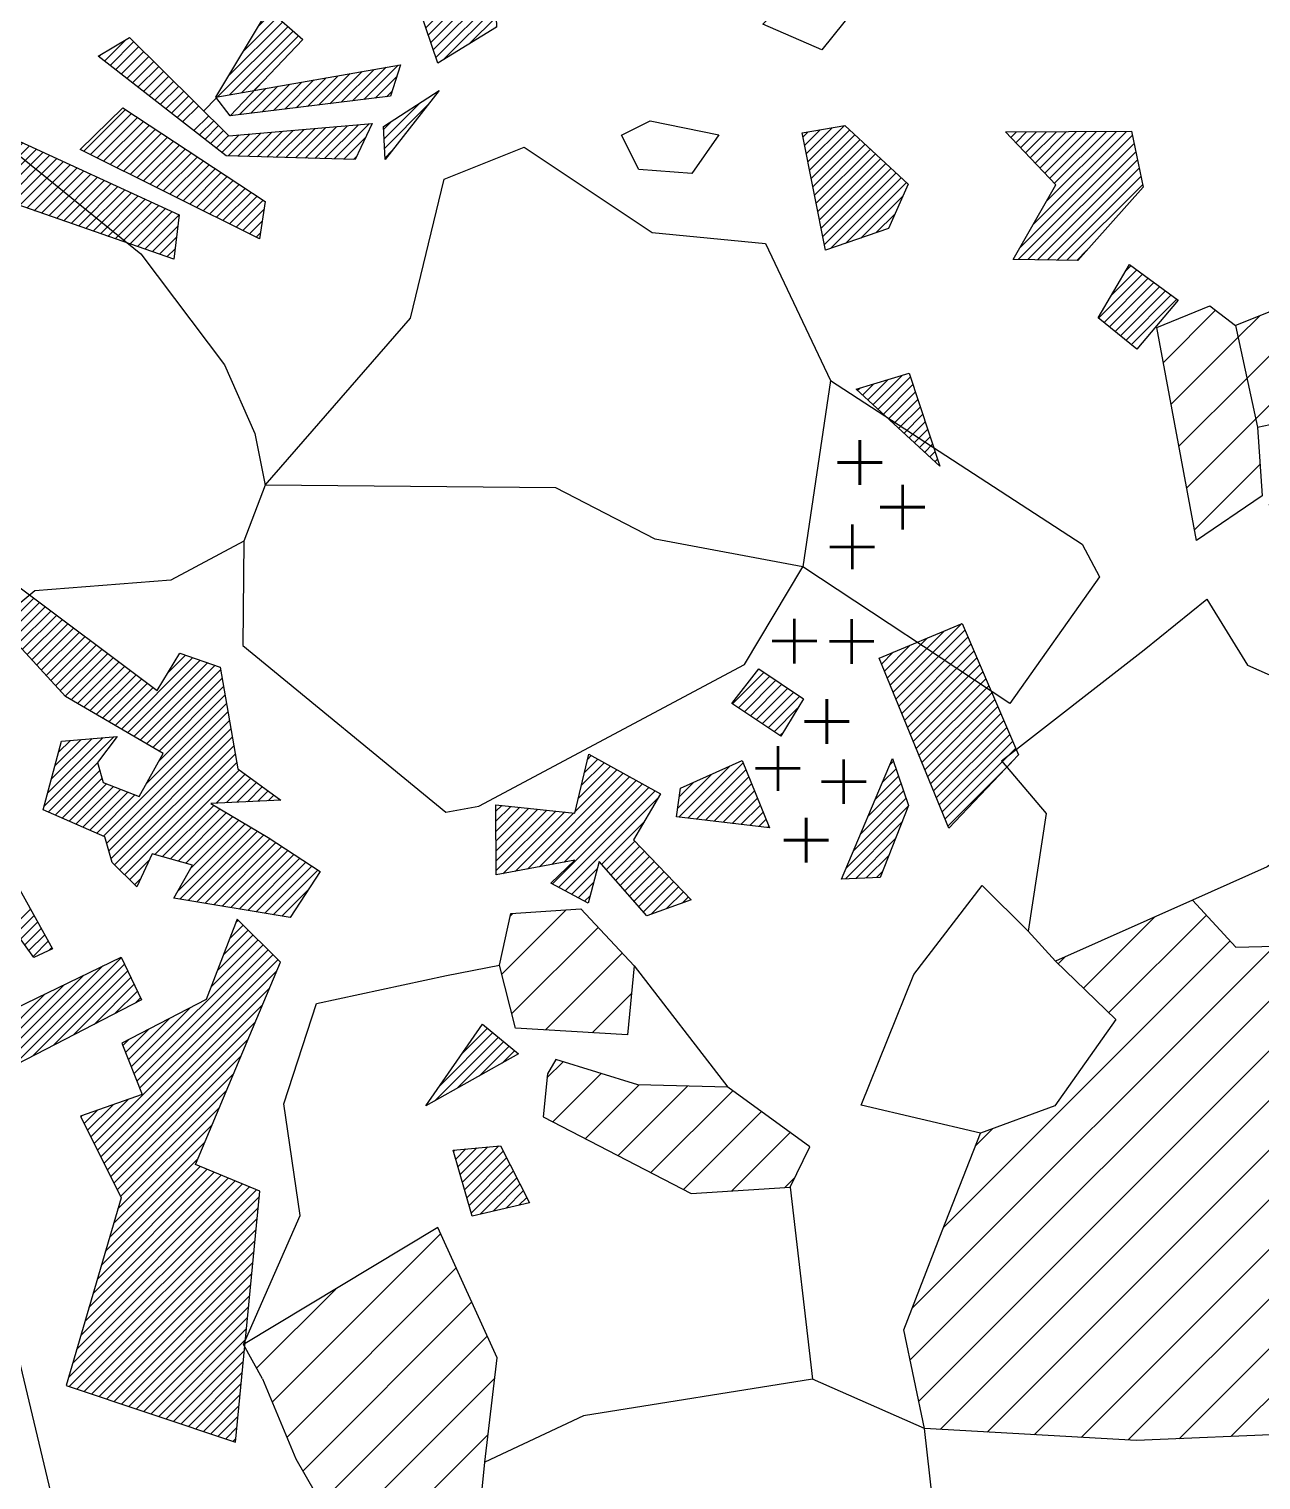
# Model space of a CAD drawing. Header units: metres. Extents: x -2.03 to 0.57, y -19.87 to -14.8.
# Drawn here: x -1.287 to -0.848, y -17.12 to -16.603 of the extents above; entities that cross this region are included whole.
import ezdxf

# ---------------------------------------------------------------- set-up
doc = ezdxf.new("R2010")
doc.units = ezdxf.units.M
doc.header["$LTSCALE"] = 25
doc.header["$MEASUREMENT"] = 0
doc.layers.get('0').update_dxf_attribs({"linetype": 'CONTINUOUS'})
for name, color, linetype in [('FEUER', 1, 'CONTINUOUS'), ('KNOCHEN', 2, 'CONTINUOUS'), ('KNOCHENSCHRAFF', 2, 'CONTINUOUS'), ('STEINE', 4, 'CONTINUOUS')]:
    doc.layers.add(name, color=color, linetype=linetype)

# ---------------------------------------------------------------- blocks, each defined once
blk = doc.blocks.new('*X18')
at = {"color": 0}
for p, q in [((-121.77, -1693.315), (-120.893, -1692.438)), ((-121.547, -1692.738), (-121.07, -1692.262)), ((-121.323, -1692.161), (-121.248, -1692.086)), ((-124.957, -1697.562), (-120.36, -1692.965)), ((-122.217, -1694.468), (-120.538, -1692.789)), ((-121.993, -1693.892), (-120.715, -1692.614)), ((-126.375, -1700.041), (-119.827, -1693.493)), ((-124.857, -1697.816), (-120.182, -1693.141)), ((-124.757, -1698.069), (-120.005, -1693.317)), ((-126.258, -1700.277), (-119.879, -1693.899)), ((-126.14, -1700.513), (-120.135, -1694.508)), ((-126.023, -1700.75), (-120.39, -1695.117)), ((-125.157, -1697.055), (-123.682, -1695.581)), ((-125.057, -1697.309), (-122.954, -1695.206)), ((-125.905, -1700.986), (-120.646, -1695.726)), ((-125.257, -1696.802), (-124.411, -1695.956)), ((-125.788, -1701.222), (-120.902, -1696.336)), ((-125.357, -1696.548), (-125.14, -1696.331)), ((-125.67, -1701.458), (-121.157, -1696.945)), ((-125.553, -1701.694), (-121.413, -1697.554)), ((-125.435, -1701.93), (-121.669, -1698.163)), ((-126.61, -1699.569), (-125.7, -1698.659)), ((-126.492, -1699.805), (-125.153, -1698.465)), ((-126.845, -1699.097), (-126.796, -1699.047)), ((-126.727, -1699.333), (-126.248, -1698.853)), ((-125.537, -1702.385), (-121.924, -1698.772)), ((-125.683, -1702.884), (-122.18, -1699.382)), ((-125.829, -1703.384), (-122.436, -1699.991)), ((-125.975, -1703.883), (-122.691, -1700.6)), ((-126.705, -1706.381), (-121.596, -1701.272)), ((-126.559, -1705.882), (-121.845, -1701.168)), ((-126.413, -1705.382), (-122.095, -1701.064)), ((-126.267, -1704.883), (-122.345, -1700.96)), ((-126.121, -1704.383), (-122.594, -1700.857)), ((-127.289, -1708.38), (-120.597, -1701.688)), ((-127.143, -1707.88), (-120.847, -1701.584)), ((-126.997, -1707.381), (-121.096, -1701.48)), ((-126.851, -1706.881), (-121.346, -1701.376)), ((-127.257, -1708.701), (-120.487, -1701.931)), ((-126.992, -1708.79), (-120.525, -1702.323)), ((-126.727, -1708.878), (-120.563, -1702.715)), ((-126.462, -1708.967), (-120.602, -1703.107)), ((-126.197, -1709.055), (-120.64, -1703.498)), ((-125.931, -1709.143), (-120.678, -1703.89)), ((-125.666, -1709.232), (-120.717, -1704.282)), ((-125.401, -1709.32), (-120.755, -1704.674)), ((-125.136, -1709.409), (-120.793, -1705.066)), ((-124.871, -1709.497), (-120.832, -1705.458)), ((-124.606, -1709.586), (-120.87, -1705.85)), ((-124.341, -1709.674), (-120.908, -1706.242)), ((-124.075, -1709.762), (-120.947, -1706.634)), ((-123.81, -1709.851), (-120.985, -1707.026)), ((-123.545, -1709.939), (-121.023, -1707.417)), ((-123.28, -1710.028), (-121.062, -1707.809)), ((-123.015, -1710.116), (-121.1, -1708.201)), ((-122.75, -1710.204), (-121.138, -1708.593)), ((-122.485, -1710.293), (-121.177, -1708.985)), ((-122.219, -1710.381), (-121.215, -1709.377)), ((-121.954, -1710.47), (-121.253, -1709.769)), ((-121.689, -1710.558), (-121.292, -1710.161)), ((-121.424, -1710.646), (-121.33, -1710.553))]:
    blk.add_line(p, q, dxfattribs=at)
blk = doc.blocks.new('*X26')
at = {"color": 0}
for p, q in [((-101.137, -1664.197), (-100.951, -1664.011)), ((-101.078, -1664.492), (-100.524, -1663.937)), ((-101.019, -1664.786), (-100.097, -1663.864)), ((-100.961, -1665.081), (-99.67, -1663.791)), ((-100.902, -1665.375), (-99.468, -1663.942)), ((-93.903, -1664.033), (-93.881, -1664.012)), ((-93.73, -1664.214), (-93.526, -1664.01)), ((-93.557, -1664.395), (-93.17, -1664.008)), ((-93.385, -1664.576), (-92.815, -1664.006)), ((-93.212, -1664.757), (-92.46, -1664.005)), ((-93.039, -1664.937), (-92.104, -1664.003)), ((-92.94, -1667.313), (-89.617, -1663.99)), ((-92.866, -1665.118), (-91.749, -1664.001)), ((-92.694, -1665.299), (-91.394, -1663.999)), ((-92.521, -1665.48), (-91.038, -1663.997)), ((-92.471, -1666.49), (-89.972, -1663.992)), ((-92.348, -1665.661), (-90.683, -1663.996)), ((-92.175, -1665.841), (-90.328, -1663.994)), ((-100.843, -1665.67), (-99.284, -1664.112)), ((-100.784, -1665.964), (-99.1, -1664.281)), ((-100.725, -1666.259), (-98.917, -1664.451)), ((-93.473, -1668.554), (-89.343, -1664.423)), ((-93.409, -1668.136), (-89.404, -1664.131)), ((-100.666, -1666.553), (-98.733, -1664.621)), ((-100.607, -1666.848), (-98.549, -1664.79)), ((-100.548, -1667.143), (-98.365, -1664.96)), ((-93.126, -1668.56), (-89.282, -1664.715)), ((-92.778, -1668.566), (-89.22, -1665.008)), ((-100.489, -1667.437), (-98.181, -1665.13)), ((-100.43, -1667.732), (-97.997, -1665.299)), ((-100.371, -1668.026), (-97.813, -1665.469)), ((-92.431, -1668.572), (-89.159, -1665.3)), ((-92.083, -1668.578), (-89.097, -1665.592)), ((-100.158, -1668.167), (-97.629, -1665.639)), ((-99.617, -1667.98), (-97.445, -1665.808)), ((-91.736, -1668.584), (-89.036, -1665.884)), ((-99.076, -1667.792), (-97.571, -1666.288)), ((-98.535, -1667.605), (-97.856, -1666.926)), ((-91.388, -1668.59), (-91.026, -1668.228)), ((-90.61, -1670.64), (-89.045, -1669.075)), ((-90.414, -1670.798), (-88.84, -1669.224)), ((-90.162, -1669.838), (-89.249, -1668.926)), ((-89.657, -1668.98), (-89.454, -1668.777)), ((-90.219, -1670.956), (-88.635, -1669.373)), ((-90.023, -1671.114), (-88.431, -1669.522)), ((-89.827, -1671.271), (-88.226, -1669.67)), ((-89.631, -1671.429), (-88.021, -1669.819)), ((-89.436, -1671.587), (-87.817, -1669.968)), ((-98.823, -1673.55), (-98.099, -1672.826)), ((-98.639, -1673.719), (-97.592, -1672.673)), ((-98.455, -1673.889), (-97.304, -1672.738)), ((-99.191, -1673.21), (-99.114, -1673.133)), ((-99.007, -1673.38), (-98.607, -1672.98)), ((-98.271, -1674.058), (-97.217, -1673.004)), ((-98.087, -1674.228), (-97.129, -1673.27)), ((-97.903, -1674.397), (-97.042, -1673.536)), ((-97.719, -1674.567), (-96.954, -1673.803)), ((-97.535, -1674.737), (-96.867, -1674.069)), ((-97.351, -1674.906), (-96.78, -1674.335)), ((-97.167, -1675.076), (-96.692, -1674.601)), ((-96.983, -1675.245), (-96.605, -1674.867)), ((-96.799, -1675.415), (-96.517, -1675.133)), ((-96.615, -1675.585), (-96.43, -1675.399)), ((-96.431, -1675.754), (-96.342, -1675.665)), ((-97.927, -1683.967), (-95.483, -1681.524)), ((-98.132, -1683.465), (-96.701, -1682.035)), ((-98.029, -1683.716), (-96.092, -1681.779)), ((-97.824, -1684.218), (-95.365, -1681.759)), ((-97.721, -1684.469), (-95.259, -1682.007)), ((-98.337, -1682.963), (-97.92, -1682.546)), ((-98.234, -1683.214), (-97.311, -1682.29)), ((-97.619, -1684.72), (-95.153, -1682.254)), ((-97.516, -1684.971), (-95.046, -1682.501)), ((-97.413, -1685.222), (-94.94, -1682.748)), ((-97.311, -1685.472), (-94.834, -1682.996)), ((-103.644, -1684.381), (-102.521, -1683.258)), ((-103.432, -1684.523), (-102.309, -1683.4)), ((-103.22, -1684.664), (-102.098, -1683.542)), ((-103.008, -1684.806), (-101.886, -1683.684)), ((-97.208, -1685.723), (-94.728, -1683.243)), ((-97.105, -1685.974), (-94.621, -1683.49)), ((-102.796, -1684.948), (-101.674, -1683.826)), ((-102.585, -1685.09), (-101.463, -1683.968)), ((-102.373, -1685.231), (-101.251, -1684.11)), ((-97.003, -1686.225), (-94.515, -1683.737)), ((-96.9, -1686.476), (-94.409, -1683.985)), ((-102.161, -1685.373), (-101.323, -1684.536)), ((-96.797, -1686.727), (-94.302, -1684.232)), ((-96.695, -1686.978), (-94.196, -1684.479)), ((-96.592, -1687.229), (-94.09, -1684.727)), ((-96.489, -1687.48), (-93.984, -1684.974)), ((-96.387, -1687.731), (-93.877, -1685.221)), ((-101.949, -1685.515), (-101.873, -1685.439)), ((-96.284, -1687.981), (-93.771, -1685.468)), ((-96.181, -1688.232), (-93.665, -1685.716)), ((-96.079, -1688.483), (-93.558, -1685.963)), ((-105.555, -1688.414), (-103.742, -1686.6)), ((-105.239, -1688.451), (-103.269, -1686.481)), ((-104.923, -1688.489), (-103.166, -1686.732)), ((-98.302, -1687.171), (-97.821, -1686.69)), ((-98.044, -1686.559), (-97.911, -1686.426)), ((-95.976, -1688.734), (-93.711, -1686.469)), ((-105.594, -1688.099), (-104.382, -1686.887)), ((-105.534, -1687.685), (-105.022, -1687.174)), ((-104.607, -1688.526), (-103.063, -1686.983)), ((-104.291, -1688.563), (-102.961, -1687.233)), ((-98.82, -1688.396), (-97.642, -1687.218)), ((-98.561, -1687.784), (-97.732, -1686.954)), ((-103.974, -1688.601), (-102.858, -1687.484)), ((-103.658, -1688.638), (-102.755, -1687.735)), ((-99.338, -1689.621), (-97.463, -1687.746)), ((-99.079, -1689.009), (-97.553, -1687.482)), ((-103.342, -1688.675), (-102.652, -1687.986)), ((-103.026, -1688.713), (-102.549, -1688.236)), ((-99.597, -1690.234), (-97.379, -1688.016)), ((-102.709, -1688.75), (-102.447, -1688.487)), ((-102.393, -1688.787), (-102.344, -1688.738)), ((-99.624, -1690.614), (-97.609, -1688.6)), ((-99.255, -1690.598), (-97.839, -1689.183)), ((-98.886, -1690.583), (-98.07, -1689.767)), ((-98.517, -1690.567), (-98.3, -1690.351))]:
    blk.add_line(p, q, dxfattribs=at)
blk = doc.blocks.new('*X27')
at = {"color": 0}
for p, q in [((-129.607, -1681.706), (-128.515, -1680.615)), ((-129.438, -1681.891), (-128.313, -1680.766)), ((-129.269, -1682.075), (-128.111, -1680.918)), ((-129.1, -1682.26), (-127.909, -1681.069)), ((-128.931, -1682.444), (-127.707, -1681.221)), ((-128.762, -1682.629), (-127.505, -1681.372)), ((-128.593, -1682.813), (-127.303, -1681.524)), ((-128.424, -1682.998), (-127.101, -1681.675)), ((-128.255, -1683.182), (-126.899, -1681.827)), ((-128.086, -1683.367), (-126.697, -1681.978)), ((-127.917, -1683.552), (-126.495, -1682.13)), ((-127.748, -1683.736), (-126.293, -1682.281)), ((-127.579, -1683.921), (-126.091, -1682.433)), ((-127.41, -1684.105), (-125.889, -1682.584)), ((-123.735, -1683.259), (-123.12, -1682.644)), ((-127.192, -1684.241), (-125.687, -1682.736)), ((-126.968, -1684.371), (-125.485, -1682.887)), ((-126.745, -1684.501), (-125.283, -1683.039)), ((-126.521, -1684.631), (-125.08, -1683.19)), ((-125.404, -1685.281), (-122.858, -1682.736)), ((-125.18, -1685.411), (-122.597, -1682.828)), ((-124.956, -1685.541), (-122.335, -1682.92)), ((-124.733, -1685.671), (-122.074, -1683.012)), ((-124.509, -1685.801), (-121.872, -1683.164)), ((-126.298, -1684.761), (-124.878, -1683.342)), ((-126.074, -1684.891), (-124.676, -1683.493)), ((-125.851, -1685.021), (-124.474, -1683.645)), ((-124.286, -1685.931), (-121.82, -1683.465)), ((-125.627, -1685.151), (-124.272, -1683.796)), ((-124.062, -1686.061), (-121.767, -1683.766)), ((-124.061, -1686.414), (-121.715, -1684.067)), ((-126.037, -1689.097), (-121.61, -1684.669)), ((-124.511, -1687.217), (-121.662, -1684.368)), ((-125.926, -1689.34), (-121.557, -1684.971)), ((-128.154, -1688.031), (-125.677, -1685.555)), ((-128.026, -1687.55), (-126.062, -1685.586)), ((-127.898, -1687.069), (-126.447, -1685.618)), ((-127.771, -1686.587), (-126.832, -1685.649)), ((-127.643, -1686.106), (-127.218, -1685.681)), ((-125.848, -1689.615), (-121.505, -1685.272)), ((-125.77, -1689.891), (-121.453, -1685.573)), ((-125.645, -1690.119), (-121.4, -1685.874)), ((-125.467, -1690.294), (-121.348, -1686.175)), ((-108.805, -1686.36), (-108.67, -1686.225)), ((-128.007, -1688.238), (-126.252, -1686.484)), ((-127.761, -1688.345), (-126.173, -1686.757)), ((-125.289, -1690.47), (-121.295, -1686.476)), ((-124.212, -1689.747), (-121.202, -1686.736)), ((-109.248, -1688.218), (-107.76, -1686.729)), ((-109.138, -1687.753), (-107.987, -1686.603)), ((-109.027, -1687.289), (-108.215, -1686.477)), ((-108.916, -1686.825), (-108.442, -1686.351)), ((-127.514, -1688.453), (-126.093, -1687.031)), ((-127.268, -1688.56), (-125.933, -1687.225)), ((-127.022, -1688.667), (-125.68, -1687.325)), ((-122.029, -1687.917), (-120.997, -1686.885)), ((-121.658, -1687.9), (-120.792, -1687.034)), ((-121.288, -1687.883), (-120.587, -1687.182)), ((-110.946, -1690.269), (-107.532, -1686.855)), ((-110.511, -1690.188), (-107.305, -1686.981)), ((-110.077, -1690.107), (-107.077, -1687.107)), ((-109.642, -1690.025), (-106.849, -1687.233)), ((-126.776, -1688.775), (-125.426, -1687.425)), ((-126.53, -1688.882), (-125.173, -1687.525)), ((-126.283, -1688.989), (-124.919, -1687.625)), ((-120.917, -1687.866), (-120.382, -1687.331)), ((-120.547, -1687.849), (-120.177, -1687.48)), ((-120.176, -1687.832), (-119.973, -1687.628)), ((-119.805, -1687.815), (-119.768, -1687.777)), ((-110.064, -1690.801), (-106.622, -1687.359)), ((-109.833, -1690.924), (-106.394, -1687.485)), ((-109.602, -1691.046), (-106.284, -1687.728)), ((-123.936, -1689.824), (-122.105, -1687.993)), ((-123.66, -1689.901), (-121.884, -1688.125)), ((-123.384, -1689.979), (-121.662, -1688.257)), ((-112.067, -1688.208), (-111.858, -1687.999)), ((-112.065, -1688.56), (-111.538, -1688.032)), ((-112.063, -1688.911), (-111.217, -1688.065)), ((-112.062, -1689.263), (-110.897, -1688.099)), ((-112.06, -1689.615), (-110.577, -1688.132)), ((-112.058, -1689.967), (-110.257, -1688.165)), ((-112.056, -1690.319), (-109.936, -1688.199)), ((-111.816, -1690.432), (-109.616, -1688.232)), ((-111.381, -1690.351), (-109.296, -1688.265)), ((-123.386, -1691.042), (-120.996, -1688.652)), ((-123.324, -1691.333), (-120.774, -1688.783)), ((-123.108, -1690.056), (-121.44, -1688.388)), ((-122.939, -1690.241), (-121.218, -1688.52)), ((-108.299, -1690.097), (-106.786, -1688.584)), ((-123.021, -1691.384), (-120.552, -1688.915)), ((-122.719, -1691.435), (-120.33, -1689.047)), ((-122.416, -1691.486), (-120.111, -1689.181)), ((-122.113, -1691.537), (-119.898, -1689.321)), ((-108.134, -1690.285), (-107.121, -1689.273)), ((-121.81, -1691.587), (-119.685, -1689.462)), ((-121.507, -1691.638), (-119.472, -1689.602)), ((-121.205, -1691.689), (-119.259, -1689.743)), ((-120.902, -1691.74), (-119.046, -1689.883)), ((-107.969, -1690.474), (-106.948, -1689.453)), ((-107.803, -1690.662), (-106.775, -1689.633)), ((-107.638, -1690.85), (-106.601, -1689.813)), ((-125.112, -1690.646), (-124.407, -1689.941)), ((-120.599, -1691.79), (-118.833, -1690.024)), ((-120.296, -1691.841), (-118.62, -1690.164)), ((-119.994, -1691.892), (-118.407, -1690.305)), ((-109.371, -1691.169), (-108.453, -1690.251)), ((-107.473, -1691.039), (-106.428, -1689.994)), ((-107.308, -1691.227), (-106.255, -1690.174)), ((-107.143, -1691.415), (-106.081, -1690.354)), ((-124.934, -1690.822), (-124.723, -1690.611)), ((-109.14, -1691.292), (-108.584, -1690.735)), ((-106.977, -1691.604), (-105.908, -1690.534)), ((-106.812, -1691.792), (-105.735, -1690.714)), ((-106.542, -1691.876), (-105.561, -1690.895)), ((-119.691, -1691.943), (-118.753, -1691.005)), ((-108.91, -1691.415), (-108.715, -1691.22)), ((-105.989, -1691.676), (-105.388, -1691.075)), ((-105.437, -1691.477), (-105.214, -1691.255)), ((-129.288, -1692.347), (-128.638, -1691.698)), ((-129.14, -1692.553), (-128.512, -1691.925)), ((-128.992, -1692.758), (-128.386, -1692.152)), ((-128.844, -1692.964), (-128.26, -1692.38)), ((-128.696, -1693.169), (-128.134, -1692.607)), ((-128.548, -1693.375), (-128.007, -1692.835)), ((-129.297, -1697.306), (-125.402, -1693.411)), ((-127.985, -1693.165), (-127.881, -1693.062)), ((-130.027, -1697.683), (-126.061, -1693.716)), ((-128.566, -1696.929), (-125.288, -1693.651)), ((-127.836, -1696.552), (-125.175, -1693.891)), ((-131.488, -1698.437), (-127.432, -1694.381)), ((-130.758, -1698.06), (-126.746, -1694.049)), ((-127.105, -1696.175), (-125.061, -1694.131)), ((-126.375, -1695.799), (-124.948, -1694.371)), ((-132.218, -1698.813), (-128.118, -1694.713)), ((-125.645, -1695.422), (-124.834, -1694.611)), ((-124.914, -1695.045), (-124.721, -1694.851)), ((-114.07, -1697.989), (-112.171, -1696.091)), ((-113.267, -1696.833), (-112.364, -1695.93)), ((-114.257, -1698.53), (-111.978, -1696.251)), ((-113.453, -1698.079), (-111.785, -1696.412)), ((-112.649, -1697.629), (-111.592, -1696.572)), ((-111.845, -1697.178), (-111.399, -1696.733)), ((-113.497, -1700.598), (-113.135, -1700.236)), ((-113.418, -1700.872), (-112.743, -1700.198)), ((-113.338, -1701.147), (-112.352, -1700.161)), ((-113.259, -1701.421), (-111.961, -1700.123)), ((-113.576, -1700.323), (-113.526, -1700.273)), ((-113.18, -1701.696), (-111.804, -1700.319)), ((-113.101, -1701.97), (-111.685, -1700.554)), ((-113.022, -1702.245), (-111.566, -1700.789)), ((-112.943, -1702.519), (-111.447, -1701.023)), ((-112.627, -1702.557), (-111.328, -1701.258)), ((-112.168, -1702.451), (-111.21, -1701.493)), ((-111.708, -1702.345), (-111.091, -1701.727)), ((-111.249, -1702.239), (-110.972, -1701.962))]:
    blk.add_line(p, q, dxfattribs=at)
blk = doc.blocks.new('*X30')
at = {"color": 0}
for p, q in [((-116.02, -1638.775), (-112.892, -1635.646)), ((-116.007, -1639.115), (-112.809, -1635.917)), ((-115.993, -1639.455), (-112.726, -1636.188)), ((-115.98, -1639.795), (-112.644, -1636.459)), ((-116.034, -1638.434), (-114.565, -1636.966)), ((-115.966, -1640.135), (-112.561, -1636.73)), ((-113.537, -1638.06), (-112.478, -1637)), ((-112.907, -1637.783), (-112.396, -1637.271)), ((-115.953, -1640.475), (-113.702, -1638.224)), ((-115.94, -1640.815), (-113.407, -1638.283)), ((-115.926, -1641.156), (-113.112, -1638.342)), ((-115.74, -1641.323), (-112.818, -1638.4)), ((-115.47, -1641.407), (-112.523, -1638.459)), ((-115.201, -1641.491), (-112.228, -1638.518)), ((-114.931, -1641.575), (-111.934, -1638.577)), ((-114.662, -1641.659), (-112.043, -1639.04)), ((-115.433, -1644.198), (-110.966, -1639.731)), ((-115.158, -1644.276), (-110.526, -1639.645)), ((-114.882, -1644.354), (-110.086, -1639.558)), ((-114.606, -1644.432), (-109.921, -1639.746)), ((-114.392, -1641.743), (-112.302, -1639.652)), ((-115.663, -1644.075), (-111.406, -1639.818)), ((-114.123, -1641.827), (-112.286, -1639.991)), ((-113.853, -1641.911), (-111.846, -1639.904)), ((-111.835, -1642.014), (-109.771, -1639.95)), ((-111.5, -1642.032), (-109.62, -1640.153)), ((-111.164, -1642.05), (-109.47, -1640.356)), ((-110.829, -1642.068), (-109.32, -1640.56)), ((-110.493, -1642.086), (-109.17, -1640.763)), ((-127.756, -1641.318), (-127.721, -1641.283)), ((-110.158, -1642.105), (-109.019, -1640.966)), ((-109.822, -1642.123), (-108.869, -1641.169)), ((-127.746, -1641.662), (-127.442, -1641.358)), ((-127.736, -1642.005), (-127.163, -1641.432)), ((-127.726, -1642.349), (-126.883, -1641.506)), ((-127.717, -1642.693), (-126.604, -1641.58)), ((-127.707, -1643.036), (-126.325, -1641.655)), ((-127.697, -1643.38), (-126.046, -1641.729)), ((-127.361, -1643.398), (-125.766, -1641.803)), ((-109.487, -1642.141), (-108.719, -1641.373)), ((-108.852, -1641.859), (-108.568, -1641.576)), ((-126.988, -1643.378), (-125.487, -1641.877)), ((-126.614, -1643.358), (-125.208, -1641.952)), ((-126.24, -1643.338), (-124.928, -1642.026)), ((-114.33, -1644.51), (-111.873, -1642.052)), ((-114.055, -1644.587), (-111.781, -1642.314)), ((-125.867, -1643.318), (-125.023, -1642.475)), ((-113.779, -1644.665), (-111.689, -1642.575)), ((-113.503, -1644.743), (-111.596, -1642.836)), ((-113.228, -1644.821), (-111.504, -1643.097)), ((-129.82, -1645.15), (-128.453, -1643.783)), ((-129.727, -1645.41), (-127.768, -1643.451)), ((-129.633, -1645.67), (-127.54, -1643.577)), ((-129.539, -1645.93), (-127.367, -1643.757)), ((-122.196, -1644.951), (-121.117, -1643.871)), ((-122.047, -1644.448), (-121.352, -1643.753)), ((-121.898, -1643.945), (-121.588, -1643.635)), ((-112.952, -1644.899), (-111.554, -1643.501)), ((-129.914, -1644.89), (-129.139, -1644.115)), ((-129.279, -1646.023), (-127.193, -1643.937)), ((-128.475, -1645.573), (-127.02, -1644.117)), ((-127.672, -1645.123), (-126.846, -1644.297)), ((-122.345, -1645.454), (-120.881, -1643.989)), ((-122.321, -1645.783), (-120.645, -1644.107)), ((-122.073, -1645.888), (-120.41, -1644.225)), ((-121.824, -1645.993), (-120.174, -1644.343)), ((-112.676, -1644.977), (-111.672, -1643.973)), ((-130.008, -1644.631), (-129.825, -1644.447)), ((-126.868, -1644.673), (-126.673, -1644.477)), ((-121.576, -1646.098), (-119.939, -1644.461)), ((-121.327, -1646.203), (-119.703, -1644.579)), ((-121.079, -1646.308), (-119.468, -1644.697)), ((-120.83, -1646.413), (-119.232, -1644.815)), ((-120.582, -1646.518), (-118.997, -1644.933)), ((-112.4, -1645.054), (-111.791, -1644.445)), ((-112.125, -1645.132), (-111.91, -1644.917)), ((-120.333, -1646.623), (-118.761, -1645.051)), ((-120.085, -1646.728), (-118.526, -1645.169)), ((-119.836, -1646.833), (-118.29, -1645.287)), ((-119.588, -1646.938), (-118.38, -1645.73)), ((-119.339, -1647.043), (-118.539, -1646.243)), ((-119.091, -1647.148), (-118.698, -1646.755)), ((-128.397, -1649.03), (-128.23, -1648.863)), ((-128.267, -1649.254), (-127.853, -1648.84)), ((-128.137, -1649.477), (-127.476, -1648.816)), ((-128.007, -1649.701), (-127.099, -1648.793)), ((-127.877, -1649.925), (-126.722, -1648.769)), ((-127.748, -1650.148), (-126.625, -1649.026)), ((-127.618, -1650.372), (-126.545, -1649.3)), ((-127.488, -1650.596), (-126.465, -1649.573)), ((-131.605, -1650.824), (-130.87, -1650.089)), ((-131.472, -1651.045), (-130.329, -1649.902)), ((-131.34, -1651.266), (-129.789, -1649.715)), ((-131.207, -1651.487), (-129.412, -1649.692)), ((-131.074, -1651.708), (-129.31, -1649.943)), ((-127.358, -1650.819), (-126.386, -1649.847)), ((-131.738, -1650.603), (-131.411, -1650.276)), ((-130.942, -1651.929), (-129.208, -1650.195)), ((-130.809, -1652.149), (-129.106, -1650.446)), ((-127.228, -1651.043), (-126.306, -1650.121)), ((-127.098, -1651.267), (-126.226, -1650.395)), ((-130.677, -1652.37), (-129.004, -1650.698)), ((-130.544, -1652.591), (-128.902, -1650.949)), ((-126.968, -1651.49), (-126.147, -1650.669)), ((-130.411, -1652.812), (-128.906, -1651.307)), ((-110.477, -1652.677), (-109.215, -1651.415)), ((-110.416, -1652.262), (-109.526, -1651.373)), ((-110.356, -1652.91), (-108.903, -1651.457)), ((-110.289, -1651.782), (-109.838, -1651.331)), ((-110.235, -1653.142), (-108.592, -1651.499)), ((-110.162, -1651.301), (-110.15, -1651.289)), ((-110.114, -1653.375), (-108.28, -1651.541)), ((-109.993, -1653.607), (-107.969, -1651.583)), ((-109.872, -1653.84), (-107.657, -1651.625)), ((-130.279, -1653.033), (-129.156, -1651.91)), ((-109.752, -1654.073), (-107.588, -1651.909)), ((-135.415, -1656.048), (-131.598, -1652.231)), ((-135.192, -1656.179), (-131.407, -1652.394)), ((-134.969, -1656.309), (-131.216, -1652.556)), ((-130.146, -1653.254), (-129.406, -1652.514)), ((-123.12, -1652.592), (-123.107, -1652.579)), ((-109.631, -1654.305), (-107.566, -1652.24)), ((-109.457, -1654.486), (-107.544, -1652.572)), ((-134.746, -1656.44), (-131.024, -1652.718)), ((-134.523, -1656.57), (-130.833, -1652.88)), ((-134.3, -1656.701), (-130.642, -1653.043)), ((-134.077, -1656.831), (-130.451, -1653.205)), ((-130.013, -1653.475), (-129.656, -1653.118)), ((-124.236, -1654.415), (-122.742, -1652.921)), ((-124.076, -1654.609), (-122.559, -1653.091)), ((-123.777, -1653.603), (-122.924, -1652.75)), ((-109.028, -1654.41), (-107.522, -1652.904)), ((-133.854, -1656.962), (-130.259, -1653.367)), ((-133.631, -1657.092), (-130.068, -1653.53)), ((-123.917, -1654.803), (-122.376, -1653.262)), ((-123.757, -1654.997), (-122.193, -1653.433)), ((-108.599, -1654.335), (-107.5, -1653.235)), ((-108.17, -1654.259), (-107.478, -1653.567)), ((-133.408, -1657.223), (-129.993, -1653.808)), ((-107.741, -1654.184), (-107.456, -1653.898)), ((-128.352, -1654.996), (-128.167, -1654.811)), ((-128.351, -1655.348), (-127.84, -1654.837)), ((-128.349, -1655.7), (-127.513, -1654.864)), ((-128.347, -1656.051), (-127.186, -1654.89)), ((-128.345, -1656.403), (-126.859, -1654.917)), ((-128.344, -1656.755), (-126.532, -1654.943)), ((-128.342, -1657.107), (-126.205, -1654.97)), ((-128.34, -1657.459), (-125.878, -1654.996)), ((-128.198, -1657.67), (-125.551, -1655.023)), ((-127.883, -1657.708), (-125.224, -1655.049)), ((-127.568, -1657.747), (-124.897, -1655.076)), ((-127.253, -1657.785), (-124.57, -1655.102)), ((-126.937, -1657.824), (-124.243, -1655.129)), ((-126.622, -1657.862), (-123.916, -1655.155)), ((-126.307, -1657.9), (-123.63, -1655.223)), ((-119.714, -1655.904), (-118.696, -1654.885)), ((-119.651, -1656.194), (-118.384, -1654.927)), ((-119.52, -1655.356), (-119.008, -1654.844)), ((-119.466, -1656.363), (-118.072, -1654.968)), ((-119.326, -1654.808), (-119.32, -1654.803)), ((-119.282, -1656.532), (-117.877, -1655.127)), ((-133.185, -1657.353), (-131.561, -1655.73)), ((-119.097, -1656.701), (-118.002, -1655.606)), ((-125.992, -1657.939), (-124.027, -1655.974)), ((-118.912, -1656.87), (-118.127, -1656.084)), ((-116.003, -1657.849), (-114.055, -1655.901)), ((-115.837, -1658.037), (-113.792, -1655.992)), ((-115.671, -1658.225), (-113.53, -1656.083)), ((-115.505, -1658.412), (-113.267, -1656.174)), ((-115.339, -1658.6), (-113.004, -1656.265)), ((-110.772, -1657.215), (-109.77, -1656.212)), ((-110.558, -1656.647), (-109.999, -1656.088)), ((-110.345, -1656.08), (-110.228, -1655.963)), ((-125.677, -1657.977), (-124.425, -1656.725)), ((-118.728, -1657.038), (-118.252, -1656.563)), ((-116.169, -1657.662), (-114.924, -1656.416)), ((-115.174, -1658.788), (-112.741, -1656.356)), ((-115.012, -1658.98), (-112.479, -1656.446)), ((-114.923, -1659.244), (-112.216, -1656.537)), ((-110.895, -1657.691), (-109.54, -1656.336)), ((-110.657, -1657.806), (-109.311, -1656.461)), ((-110.418, -1657.921), (-109.082, -1656.585)), ((-110.179, -1658.036), (-108.853, -1656.71)), ((-109.94, -1658.151), (-108.624, -1656.834)), ((-118.543, -1657.207), (-118.377, -1657.042)), ((-116.335, -1657.474), (-115.813, -1656.952)), ((-114.833, -1659.508), (-112.164, -1656.838)), ((-114.744, -1659.772), (-112.153, -1657.181)), ((-109.702, -1658.265), (-108.394, -1656.958)), ((-109.463, -1658.38), (-108.165, -1657.083)), ((-109.224, -1658.495), (-107.936, -1657.207)), ((-108.985, -1658.61), (-107.707, -1657.331)), ((-125.362, -1658.016), (-124.822, -1657.476)), ((-114.654, -1660.036), (-112.141, -1657.523)), ((-114.565, -1660.3), (-112.13, -1657.866)), ((-114.475, -1660.564), (-112.119, -1658.208)), ((-114.386, -1660.828), (-112.108, -1658.551)), ((-114.296, -1661.093), (-112.097, -1658.893)), ((-114.207, -1661.357), (-112.086, -1659.236)), ((-121.055, -1661.134), (-119.849, -1659.928)), ((-120.525, -1660.25), (-120.039, -1659.764)), ((-113.93, -1661.434), (-112.075, -1659.578)), ((-113.008, -1660.865), (-112.064, -1659.921)), ((-121.977, -1662.763), (-119.47, -1660.256)), ((-121.585, -1662.017), (-119.66, -1660.092)), ((-121.549, -1662.688), (-119.281, -1660.42)), ((-112.086, -1660.297), (-112.053, -1660.263)), ((-132.84, -1663.019), (-130.754, -1660.933)), ((-132.398, -1662.931), (-130.306, -1660.839)), ((-131.957, -1662.843), (-129.858, -1660.744)), ((-131.515, -1662.755), (-129.497, -1660.737)), ((-126.006, -1661.489), (-125.244, -1660.726)), ((-125.808, -1661.644), (-124.96, -1660.796)), ((-121.12, -1662.612), (-119.091, -1660.584)), ((-134.589, -1663.001), (-132.994, -1661.405)), ((-134.507, -1663.271), (-132.546, -1661.311)), ((-134.164, -1663.282), (-132.098, -1661.216)), ((-133.722, -1663.194), (-131.65, -1661.122)), ((-133.281, -1663.106), (-131.202, -1661.028)), ((-131.074, -1662.667), (-129.496, -1661.089)), ((-130.632, -1662.579), (-129.494, -1661.441)), ((-126.205, -1661.334), (-126.123, -1661.252)), ((-125.609, -1661.798), (-124.782, -1660.972)), ((-125.41, -1661.953), (-124.604, -1661.148)), ((-125.211, -1662.108), (-124.427, -1661.323)), ((-134.92, -1661.917), (-134.786, -1661.783)), ((-134.837, -1662.188), (-134.338, -1661.689)), ((-134.755, -1662.459), (-133.89, -1661.594)), ((-134.672, -1662.73), (-133.442, -1661.5)), ((-130.191, -1662.491), (-129.492, -1661.792)), ((-125.013, -1662.263), (-124.249, -1661.499)), ((-124.814, -1662.417), (-124.072, -1661.675)), ((-124.615, -1662.572), (-123.894, -1661.851)), ((-118.379, -1663.053), (-117.26, -1661.934)), ((-117.976, -1663.005), (-116.831, -1661.859)), ((-117.574, -1662.956), (-116.402, -1661.784)), ((-117.172, -1662.907), (-115.973, -1661.708)), ((-116.77, -1662.859), (-115.544, -1661.633)), ((-129.75, -1662.404), (-129.49, -1662.144)), ((-124.416, -1662.727), (-123.716, -1662.027)), ((-124.217, -1662.882), (-123.539, -1662.203)), ((-124.019, -1663.036), (-123.361, -1662.379)), ((-121.195, -1663.395), (-120.262, -1662.462)), ((-120.792, -1663.346), (-119.833, -1662.386)), ((-120.691, -1662.537), (-120.26, -1662.107)), ((-120.39, -1663.297), (-119.404, -1662.311)), ((-119.988, -1663.248), (-118.975, -1662.236)), ((-119.586, -1663.2), (-118.546, -1662.16)), ((-119.183, -1663.151), (-118.117, -1662.085)), ((-118.781, -1663.102), (-117.689, -1662.01)), ((-116.367, -1662.81), (-115.594, -1662.037)), ((-123.82, -1663.191), (-123.183, -1662.555)), ((-123.621, -1663.346), (-123.006, -1662.731)), ((-123.422, -1663.501), (-122.828, -1662.906)), ((-122.473, -1663.258), (-122.017, -1662.802)), ((-116.044, -1664.254), (-114.759, -1662.969)), ((-115.965, -1662.761), (-115.755, -1662.551)), ((-126.743, -1664.701), (-125.255, -1663.212)), ((-126.507, -1664.818), (-125.042, -1663.353)), ((-126.271, -1664.936), (-124.829, -1663.493)), ((-123.223, -1663.656), (-122.65, -1663.082)), ((-122.826, -1663.965), (-122.295, -1663.434)), ((-116.027, -1664.591), (-114.499, -1663.063)), ((-126.035, -1665.053), (-124.616, -1663.634)), ((-125.799, -1665.171), (-124.403, -1663.774)), ((-125.563, -1665.288), (-124.19, -1663.915)), ((-125.327, -1665.406), (-123.977, -1664.055)), ((-122.627, -1664.12), (-122.117, -1663.61)), ((-122.428, -1664.275), (-121.94, -1663.786)), ((-122.229, -1664.429), (-121.762, -1663.962)), ((-121.261, -1664.875), (-120.439, -1664.053)), ((-120.917, -1664.885), (-120.052, -1664.02)), ((-120.574, -1664.895), (-119.666, -1663.987)), ((-120.23, -1664.905), (-119.279, -1663.954)), ((-119.886, -1664.914), (-118.893, -1663.921)), ((-119.542, -1664.924), (-118.507, -1663.888)), ((-119.198, -1664.934), (-118.12, -1663.856)), ((-118.855, -1664.944), (-117.734, -1663.823)), ((-118.511, -1664.953), (-117.347, -1663.79)), ((-118.167, -1664.963), (-116.961, -1663.757)), ((-117.823, -1664.973), (-116.575, -1663.724)), ((-116.06, -1663.917), (-115.763, -1663.62)), ((-130.077, -1665.913), (-128.673, -1664.509)), ((-129.898, -1665.38), (-128.915, -1664.398)), ((-129.719, -1664.848), (-129.157, -1664.286)), ((-129.54, -1664.316), (-129.399, -1664.175)), ((-125.091, -1665.523), (-123.764, -1664.196)), ((-124.855, -1665.641), (-123.551, -1664.336)), ((-124.619, -1665.758), (-123.338, -1664.477)), ((-122.031, -1664.584), (-121.584, -1664.138)), ((-121.832, -1664.739), (-121.211, -1664.118)), ((-121.605, -1664.866), (-120.825, -1664.085)), ((-117.479, -1664.983), (-116.709, -1664.212)), ((-130.079, -1666.269), (-128.431, -1664.621)), ((-129.817, -1666.36), (-128.189, -1664.732)), ((-129.555, -1666.452), (-127.947, -1664.844)), ((-129.293, -1666.543), (-127.705, -1664.955)), ((-129.031, -1666.634), (-127.463, -1665.067)), ((-124.383, -1665.876), (-123.125, -1664.617)), ((-124.147, -1665.993), (-122.911, -1664.758)), ((-123.911, -1666.111), (-122.698, -1664.898)), ((-123.675, -1666.228), (-122.485, -1665.039)), ((-117.136, -1664.992), (-117.027, -1664.884)), ((-116.011, -1664.928), (-115.78, -1664.697)), ((-128.768, -1666.726), (-127.221, -1665.178)), ((-128.506, -1666.817), (-126.979, -1665.29)), ((-128.244, -1666.908), (-126.737, -1665.401)), ((-127.982, -1667), (-126.495, -1665.513)), ((-123.439, -1666.346), (-122.272, -1665.179)), ((-123.203, -1666.463), (-122.059, -1665.32)), ((-122.967, -1666.581), (-121.846, -1665.46)), ((-122.731, -1666.698), (-121.633, -1665.601)), ((-127.719, -1667.091), (-126.253, -1665.624)), ((-127.457, -1667.182), (-126.011, -1665.736)), ((-127.195, -1667.273), (-125.769, -1665.847)), ((-126.933, -1667.365), (-125.526, -1665.959)), ((-126.67, -1667.456), (-125.284, -1666.07)), ((-122.494, -1666.816), (-121.42, -1665.741)), ((-122.258, -1666.933), (-121.207, -1665.882)), ((-122.022, -1667.051), (-120.994, -1666.022)), ((-126.408, -1667.547), (-125.042, -1666.182)), ((-126.146, -1667.639), (-124.8, -1666.293)), ((-125.884, -1667.73), (-124.558, -1666.405)), ((-125.622, -1667.821), (-124.316, -1666.516)), ((-125.359, -1667.913), (-124.074, -1666.628)), ((-121.786, -1667.168), (-120.781, -1666.163)), ((-121.55, -1667.286), (-120.568, -1666.303)), ((-121.314, -1667.403), (-120.355, -1666.444)), ((-125.097, -1668.004), (-123.832, -1666.739)), ((-124.835, -1668.095), (-123.59, -1666.851)), ((-124.573, -1668.187), (-123.348, -1666.962)), ((-121.078, -1667.521), (-120.328, -1666.77)), ((-124.31, -1668.278), (-123.394, -1667.362)), ((-120.842, -1667.638), (-120.39, -1667.186)), ((-120.606, -1667.756), (-120.451, -1667.601)), ((-124.048, -1668.369), (-123.444, -1667.765)), ((-123.786, -1668.461), (-123.494, -1668.169))]:
    blk.add_line(p, q, dxfattribs=at)
blk = doc.blocks.new('*X42')
at = {"color": 0}
for p, q in [((-111.856, -1694.008), (-109.57, -1691.721)), ((-111.558, -1691.942), (-111.463, -1691.847)), ((-91.143, -1694.508), (-88.608, -1691.973)), ((-90.245, -1695.377), (-86.771, -1691.904)), ((-111.497, -1695.416), (-108.425, -1692.344)), ((-96.13, -1703.031), (-85.925, -1692.825)), ((-110.307, -1695.994), (-107.571, -1693.258)), ((-97.315, -1707.75), (-82.818, -1693.254)), ((-97.241, -1705.909), (-84.344, -1693.012)), ((-92.042, -1693.639), (-91.784, -1693.381)), ((-97.01, -1709.214), (-81.591, -1693.794)), ((-108.638, -1696.093), (-107.239, -1694.693)), ((-96.254, -1710.226), (-80.656, -1694.627)), ((-110.249, -1697.703), (-109.673, -1697.127)), ((-110.042, -1699.265), (-108.324, -1697.546)), ((-94.58, -1710.319), (-81.807, -1697.546)), ((-108.878, -1699.868), (-106.962, -1697.952)), ((-107.713, -1700.471), (-105.241, -1697.999)), ((-106.549, -1701.075), (-103.635, -1698.161)), ((-105.384, -1701.678), (-102.613, -1698.906)), ((-103.666, -1701.728), (-101.59, -1699.652)), ((-94.994, -1700.126), (-94.382, -1699.514)), ((-92.906, -1710.413), (-82.724, -1700.231)), ((-101.78, -1701.609), (-101.423, -1701.252)), ((-91.232, -1710.506), (-82.716, -1701.99)), ((-120.036, -1709.259), (-114.035, -1703.257)), ((-89.557, -1710.6), (-82.764, -1703.806)), ((-119.517, -1710.507), (-113.481, -1704.471)), ((-120.591, -1708.046), (-117.773, -1705.227)), ((-118.948, -1711.706), (-112.927, -1705.685)), ((-87.744, -1710.554), (-83.037, -1705.847)), ((-118.303, -1712.828), (-112.373, -1706.899)), ((-85.9, -1710.478), (-83.309, -1707.887)), ((-117.657, -1713.95), (-112.108, -1708.401)), ((-116.778, -1714.84), (-112.345, -1710.406))]:
    blk.add_line(p, q, dxfattribs=at)
blk = doc.blocks.new('*X43')
at = {"color": 0}
for p, q in [((-75.641, -1673.702), (-71.388, -1669.45)), ((-75.301, -1675.131), (-69.536, -1669.365)), ((-74.061, -1675.658), (-68.418, -1670.014)), ((-88.3, -1672.219), (-86.44, -1670.36)), ((-85.637, -1671.324), (-84.883, -1670.57)), ((-85.322, -1672.777), (-82.923, -1670.378)), ((-70.156, -1673.52), (-67.49, -1670.854)), ((-88.023, -1673.709), (-85.637, -1671.324)), ((-85.008, -1674.23), (-82.64, -1671.863)), ((-87.745, -1675.2), (-85.322, -1672.777)), ((-67.505, -1672.637), (-67.402, -1672.534)), ((-83.157, -1674.147), (-82.358, -1673.348)), ((-79.357, -1682.722), (-70.315, -1673.68)), ((-87.467, -1676.69), (-85.008, -1674.23)), ((-78.208, -1683.34), (-69.758, -1674.89)), ((-81.471, -1681.3), (-75.317, -1675.146)), ((-87.19, -1678.18), (-84.855, -1675.845)), ((-82.346, -1680.408), (-77.509, -1675.57)), ((-80.507, -1682.103), (-74.061, -1675.658)), ((-83.836, -1678.362), (-81.891, -1676.417)), ((-83.121, -1679.415), (-79.7, -1675.994)), ((-77.058, -1683.958), (-69.2, -1676.101)), ((-84.551, -1677.309), (-84.083, -1676.841)), ((-74.391, -1683.059), (-68.643, -1677.311))]:
    blk.add_line(p, q, dxfattribs=at)
blk = doc.blocks.new('LB')
at = {"layer": 'FEUER', "const_width": 0.1}
for points in [[(0, 0), (0, -1.6)], [(-0.8, -0.8), (0.8, -0.8)]]:
    blk.add_lwpolyline(points, dxfattribs=at)

msp = doc.modelspace()

# ---------------------------------------------------------------- linework, layer by layer
at = {"layer": 'KNOCHEN'}
for points in [[(-1.14138, -16.61561), (-1.15018, -16.58964), (-1.16454, -16.57339), (-1.14064, -16.55898), (-1.12173, -16.56552), (-1.12052, -16.60276), (-1.14138, -16.61561)], [(-1.22039, -16.62774), (-1.20167, -16.59653), (-1.18937, -16.60718), (-1.21526, -16.63435)], [(-1.26229, -16.61315), (-1.2511, -16.60647), (-1.21573, -16.64149), (-1.16474, -16.63716), (-1.17079, -16.64994), (-1.21671, -16.64864), (-1.26229, -16.61315)], [(-1.22039, -16.62774), (-1.15464, -16.61619), (-1.15815, -16.62743), (-1.21526, -16.63435), (-1.22039, -16.62774)], [(-1.16008, -16.64989), (-1.16065, -16.63816), (-1.14082, -16.6253), (-1.16008, -16.64989)], [(-1.26876, -16.64635), (-1.25353, -16.63147), (-1.20286, -16.66489), (-1.20483, -16.67817), (-1.26876, -16.64635)], [(-1.0033, -16.68227), (-1.01167, -16.64048), (-0.99638, -16.63785), (-0.97383, -16.65866), (-0.9809, -16.6745), (-1.0033, -16.68227)], [(-0.93646, -16.68551), (-0.92129, -16.6589), (-0.93923, -16.64012), (-0.89434, -16.63989), (-0.89016, -16.65977), (-0.9135, -16.6859), (-0.93646, -16.68551)], [(-1.30184, -16.66232), (-1.2948, -16.64137), (-1.23345, -16.66964), (-1.23541, -16.68546), (-1.30184, -16.66232)], [(-0.89243, -16.71743), (-0.90626, -16.70627), (-0.89513, -16.68734), (-0.87772, -16.70001), (-0.89243, -16.71743)], [(-0.96262, -16.7591), (-0.99235, -16.7317), (-0.9735, -16.72599), (-0.96262, -16.7591), (-0.96262, -16.7591)], [(-1.27857, -16.93106), (-1.28519, -16.93415), (-1.36532, -16.82283), (-1.36603, -16.78253), (-1.34109, -16.77271), (-1.32523, -16.78182), (-1.33376, -16.8089), (-1.33725, -16.82524), (-1.27857, -16.93106)], [(-1.2353, -16.91299), (-1.22872, -16.90122), (-1.24303, -16.89721), (-1.24858, -16.90897), (-1.2573, -16.90034), (-1.2573, -16.90034), (-1.25989, -16.89117), (-1.28188, -16.88159), (-1.27537, -16.85707), (-1.25548, -16.85544), (-1.26258, -16.86466), (-1.2605, -16.87179), (-1.24772, -16.87683), (-1.23913, -16.86148), (-1.27392, -16.84125), (-1.3088, -16.80316)], [(-1.29197, -16.80104), (-1.24128, -16.83905), (-1.23318, -16.82574), (-1.21887, -16.83077), (-1.21257, -16.86696), (-1.19721, -16.87811), (-1.2222, -16.87925), (-1.20174, -16.8914), (-1.18331, -16.90355), (-1.19394, -16.91993), (-1.2353, -16.91299)], [(-0.95943, -16.88815), (-0.98422, -16.82757), (-0.95469, -16.81518), (-0.93456, -16.86201), (-0.95943, -16.88815)], [(-1.03668, -16.84364), (-1.02705, -16.83135), (-1.01118, -16.84199), (-1.01928, -16.85529), (-1.03668, -16.84364)], [(-1.12055, -16.90477), (-1.12068, -16.87977), (-1.09261, -16.88269), (-1.08761, -16.86175), (-1.06203, -16.87591), (-1.07164, -16.89228), (-1.05113, -16.9136), (-1.06692, -16.91929), (-1.08385, -16.89999), (-1.08786, -16.91481), (-1.10115, -16.90773), (-1.09252, -16.89953), (-1.12055, -16.90477)], [(-1.05638, -16.88404), (-1.0549, -16.87383), (-1.03301, -16.86403), (-1.0232, -16.88796), (-1.05638, -16.88404)], [(-0.9976, -16.9062), (-0.97945, -16.86325), (-0.97375, -16.88006), (-0.98383, -16.90562), (-0.9976, -16.9062)], [(-1.21281, -16.92053), (-1.2239, -16.94915), (-1.25392, -16.96461), (-1.24668, -16.98294), (-1.26858, -16.9907), (-1.25415, -17.0197), (-1.27372, -17.08663), (-1.21342, -17.10674), (-1.20468, -17.01742), (-1.22769, -17.00784), (-1.19743, -16.93576), (-1.21281, -16.92053)], [(-1.42739, -17.06393), (-1.45306, -17.03038), (-1.25407, -16.934), (-1.24685, -16.94927), (-1.32572, -16.98996), (-1.42806, -17.03179), (-1.42739, -17.06393)], [(-1.14565, -16.98703), (-1.12539, -16.95785), (-1.11259, -16.9685), (-1.14565, -16.98703)], [(-1.12913, -17.02623), (-1.13588, -17.00279), (-1.11906, -17.00118), (-1.10875, -17.02153), (-1.12913, -17.02623)]]:
    msp.add_lwpolyline(points, dxfattribs=at)
at = {"layer": 'STEINE'}
msp.add_lwpolyline([(-1.00468, -16.61085), (-1.02564, -16.60178), (-1.0028, -16.57768), (-0.98947, -16.5919)], close=True, dxfattribs=at)
for points in [[(-1.41785, -16.82615), (-1.34648, -16.71407), (-1.33953, -16.67577), (-1.31013, -16.63635), (-1.29991, -16.64089), (-1.24715, -16.68348), (-1.21737, -16.72312), (-1.20653, -16.74756), (-1.20287, -16.7659), (-1.21042, -16.78584), (-1.23637, -16.79974), (-1.28482, -16.80355), (-1.29853, -16.81484), (-1.32962, -16.82163), (-1.35097, -16.83704)], [(-1.06977, -16.65352), (-1.07595, -16.64131), (-1.06577, -16.63615), (-1.04126, -16.64113), (-1.05088, -16.65496), (-1.06977, -16.65352)], [(-1.20287, -16.7659), (-1.15113, -16.70647), (-1.13913, -16.65692), (-1.11062, -16.64556), (-1.06506, -16.67594), (-1.02474, -16.67982), (-1.00154, -16.72868), (-1.01142, -16.79505)], [(-0.84944, -16.74527), (-0.84778, -16.76975), (-0.87117, -16.78568), (-0.88532, -16.70974), (-0.86649, -16.702), (-0.85727, -16.70909), (-0.84944, -16.74527)], [(-0.84944, -16.74527), (-0.82243, -16.73953), (-0.83028, -16.69824), (-0.85727, -16.70909)], [(-1.00154, -16.72868), (-0.91198, -16.78691), (-0.9058, -16.79861), (-0.93771, -16.84366), (-1.01142, -16.79505)], [(-1.21042, -16.78584), (-1.21075, -16.82308), (-1.13852, -16.88241), (-1.1268, -16.88031), (-1.03216, -16.82985), (-1.01142, -16.79505), (-1.06401, -16.78511), (-1.0993, -16.76692), (-1.20287, -16.7659)], [(-0.94067, -16.86408), (-0.88985, -16.82455), (-0.8675, -16.80658), (-0.8531, -16.82998), (-0.82804, -16.84108), (-0.78917, -16.86231), (-0.78755, -16.87914), (-0.82526, -16.888), (-0.84611, -16.90187), (-0.87258, -16.91374), (-0.92144, -16.93541)], [(-0.94067, -16.86408), (-0.92476, -16.88288), (-0.93119, -16.92474)], [(-0.93119, -16.92474), (-0.92144, -16.93541), (-0.89991, -16.95622), (-0.9217, -16.98693), (-0.94818, -16.99676), (-0.99057, -16.98677), (-0.97192, -16.94025), (-0.94759, -16.9085), (-0.93119, -16.92474)], [(-0.87258, -16.91374), (-0.85719, -16.9305), (-0.83423, -16.92987), (-0.8056, -16.94248), (-0.80961, -16.95832), (-0.82728, -16.99412), (-0.82709, -17.03391), (-0.83643, -17.10385), (-0.89254, -17.10617), (-0.96806, -17.10195), (-0.97538, -17.06678), (-0.96178, -17.03152), (-0.94818, -16.99676)], [(-1.11365, -16.95932), (-1.11937, -16.9369), (-1.11539, -16.91852), (-1.0904, -16.91686), (-1.07142, -16.93717), (-1.07385, -16.96167), (-1.11365, -16.95932)], [(-1.20384, -17.08424), (-1.21053, -17.07203), (-1.19035, -17.02602), (-1.19616, -16.98626), (-1.18461, -16.95049), (-1.13823, -16.94057), (-1.11937, -16.9369)], [(-1.07142, -16.93717), (-1.03804, -16.98037)], [(-1.46922, -16.96006), (-1.47314, -16.99324), (-1.44476, -17.05789), (-1.39715, -17.09133), (-1.3598, -17.1141), (-1.34802, -17.12322), (-1.3085, -17.17149), (-1.25465, -17.22734), (-1.29946, -17.03982), (-1.31752, -16.99808)], [(-1.10235, -16.97559), (-1.1038, -16.9909), (-1.05112, -17.01819), (-1.01593, -17.01597), (-1.00886, -17.00165), (-1.03804, -16.98037), (-1.07019, -16.97951), (-1.09931, -16.97047), (-1.10235, -16.97559)], [(-1.01593, -17.01597), (-1.00794, -17.08429)], [(-1.20384, -17.08424), (-1.19196, -17.11275), (-1.17498, -17.14226), (-1.15654, -17.15798), (-1.12802, -17.14866), (-1.12462, -17.11395), (-1.12021, -17.07669), (-1.14136, -17.03037), (-1.21053, -17.07203)], [(-1.12802, -17.14866), (-1.12377, -17.1818), (-1.101, -17.24749), (-1.0816, -17.25097), (-1.02038, -17.25066), (-0.97655, -17.24228), (-0.9603, -17.22741), (-0.95953, -17.17537), (-0.96432, -17.1356), (-0.96806, -17.10195), (-1.00794, -17.08429), (-1.0895, -17.09745), (-1.12462, -17.11395)]]:
    msp.add_lwpolyline(points, dxfattribs=at)

# ---------------------------------------------------------------- block references
at = {"layer": 'FEUER', "xscale": 0.01, "yscale": 0.01, "zscale": 0.01}
for name, p in [('*X42', (0, 0)), ('*X43', (0, 0)), ('LB', (-0.99107, -16.74986)), ('LB', (-0.97587, -16.76575)), ('LB', (-0.99379, -16.77992)), ('LB', (-1.01438, -16.81346)), ('LB', (-0.99399, -16.81357)), ('LB', (-1.00282, -16.84208)), ('LB', (-1.02025, -16.8588)), ('LB', (-0.99682, -16.86352)), ('LB', (-1.01019, -16.88435))]:
    msp.add_blockref(name, p, dxfattribs=at)
at = {"layer": 'KNOCHENSCHRAFF', "xscale": 0.01, "yscale": 0.01, "zscale": 0.01}
for name in ['*X30', '*X26', '*X27', '*X18']:
    msp.add_blockref(name, (0, 0), dxfattribs=at)

doc.saveas('drawing.dxf')
